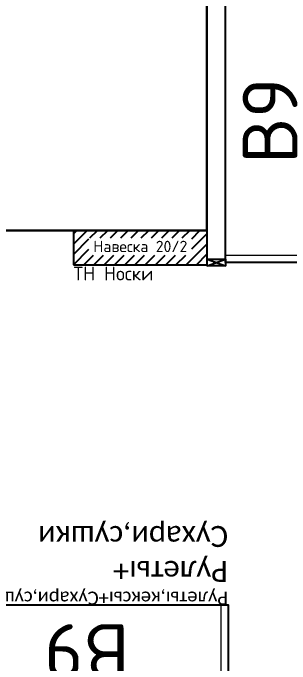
# Model space of a CAD drawing. Extents: x 2032930 to 2119419, y 2254097 to 2318481.
# Drawn here: x 2084344 to 2085557, y 2291832 to 2294681 of the extents above; entities that cross this region are included whole.
import ezdxf
from ezdxf.enums import TextEntityAlignment as Align

# ---------------------------------------------------------------- set-up
doc = ezdxf.new("R2010")
doc.units = 0
doc.header["$LTSCALE"] = 50
doc.layers.add('Стены обмер', color=250, linetype='CONTINUOUS', lineweight=20)
for name, color, linetype in [('ТО_ТП', 6, 'CONTINUOUS'), ('ТО_ТП_JDA', 6, 'CONTINUOUS'), ('ТО_ТП_ТЕКСТ JDA', 7, 'CONTINUOUS'), ('ТОВАРНЫЕ ГРУППЫ JDA', 7, 'CONTINUOUS')]:
    doc.layers.add(name, color=color, linetype=linetype)
doc.styles.get("Standard").update_dxf_attribs({"font": 'isocpeur.ttf'})

# ---------------------------------------------------------------- blocks, each defined once
blk = doc.blocks.new('Подпись Рулеты.Сухари.сушки')
at = {"layer": 'ТОВАРНЫЕ ГРУППЫ JDA', "insert": (0, -234), "char_height": 100, "width": 1250, "attachment_point": 4}
blk.add_mtext('{\\fCalibri|b0|i0|c204|p34;\\H0.91667x;Рулеты+ Сухари,сушки}', dxfattribs=at)
blk = doc.blocks.new('ТГ_Рулеты.кексы.Сухари.сушки')
at = {"layer": 'ТОВАРНЫЕ ГРУППЫ JDA', "insert": (0, 0), "char_height": 63, "width": 1250, "attachment_point": 1}
blk.add_mtext('{\\fCalibri|b0|i0|c204|p34;\\H0.91667x;Рулеты,кексы+Сухари,сушки\\fCalibri|b0|i0|c0|p34; (1)}', dxfattribs=at)
blk = doc.blocks.new('В9 стеллаж 400')
at = {"layer": 'ТО_ТП', "color": 212, "lineweight": 5}
for p, q in [((-1233.9, -480), (-1233.9, -80)), ((-46.1, -480), (-46.1, -80))]:
    blk.add_line(p, q, dxfattribs=at)
at = {"layer": 'ТО_ТП_JDA'}
blk.add_lwpolyline([(-15, -480), (-1265, -480), (-1265, -80), (-15, -80)], close=True, dxfattribs=at)
at = {"layer": 'ТО_ТП_ТЕКСТ JDA', "lineweight": 40}
blk.add_text('В9', height=240, dxfattribs=at).set_placement((-644.7, -395), align=Align.CENTER)
blk = doc.blocks.new('СБ Стойка H1700')
at = {"layer": 'ТО_ТП', "color": 212}
for p, q in [((-30, 0), (0, -80)), ((0, 0), (-30, -80))]:
    blk.add_line(p, q, dxfattribs=at)
blk.add_lwpolyline([(0, -80), (-30, -80), (-30, 0), (0, 0)], close=True, dxfattribs=at)
blk = doc.blocks.new('*U270')
at = {"layer": 'ТО_ТП'}
for p in [(-1250, 0), (0, 0), (0, 0), (0, 0), (-1250, 0)]:
    blk.add_blockref('СБ Стойка H1700', p, dxfattribs=at)
at = {"layer": 'ТО_ТП', "linetype": 'ByBlock'}
blk.add_blockref('В9 стеллаж 400', (0, 0), dxfattribs=at)
blk = doc.blocks.new('Навеска НК на торец Носки')
at = {"layer": 'ТО_ТП_JDA', "color": 30, "true_color": 0xf8991e}
blk.add_lwpolyline([(-586, -150), (0, -150), (0, 0), (-586, 0)], close=True, dxfattribs=at)
at = {"layer": 'ТО_ТП_ТЕКСТ JDA'}
blk.add_text('Навеска 20/2', height=50, dxfattribs=at).set_placement((-293, -95), align=Align.CENTER)
blk = doc.blocks.new('*U551')
at = {"layer": 'ТО_ТП'}
h = blk.add_hatch(dxfattribs=at)
h.set_pattern_fill('ANSI31', color=145, scale=10)
h.paths.add_polyline_path([(0, 0), (-586, 0), (-586, -150), (0, -150)])
h.paths.add_polyline_path([(-518, -107.5), (-68, -107.5), (-68, -32.5), (-518, -32.5)], flags=16)
at = {"layer": 'ТО_ТП', "color": 145}
blk.add_lwpolyline([(-586, -150), (0, -150), (0, 0), (-586, 0)], close=True, dxfattribs=at)
at = {"layer": 'ТО_ТП'}
blk.add_blockref('Навеска НК на торец Носки', (0, 0), dxfattribs=at)
at = {"layer": 'ТО_ТП_ТЕКСТ JDA', "insert": (-586, -158.6), "char_height": 60, "attachment_point": 1}
blk.add_mtext_dynamic_manual_height_columns('ТН Носки', width=586, gutter_width=1150, heights=[564.8], dxfattribs=at)

msp = doc.modelspace()

# ---------------------------------------------------------------- linework, layer by layer
at = {"layer": 'Стены обмер', "color": 7}
msp.add_lwpolyline([(2077868.5, 2289565, 10, 10, 0), (2082542.5, 2294239, 10, 10, 0), (2082662.7, 2294118.8, 10, 10, 0), (2082973.2, 2294429.3, 10, 10, 0), (2084209.5, 2294429.3, 10, 10, 0), (2084209.5, 2293729.3, 10, 10, 0), (2085193.2, 2293729.3, 10, 10, 0), (2085193.2, 2295319.3, 10, 10, 0), (2090723.2, 2295319.3, 10, 10, 0)], format="xyseb", dxfattribs=at)

# ---------------------------------------------------------------- block references
at = {"layer": 'ТО_ТП'}
for p, rotation in [((2085194.6, 2294854.3), 90), ((2084020.6, 2291611.2), 180)]:
    msp.add_blockref('*U270', p, dxfattribs=dict(at, rotation=rotation))
msp.add_blockref('*U551', (2085194.6, 2293729.3), dxfattribs=at)
at = {"layer": 'ТОВАРНЫЕ ГРУППЫ JDA', "rotation": 180}
for name in ['Подпись Рулеты.Сухари.сушки', 'ТГ_Рулеты.кексы.Сухари.сушки']:
    msp.add_blockref(name, (2085285.6, 2292091.2), dxfattribs=at)

doc.saveas('drawing.dxf')
